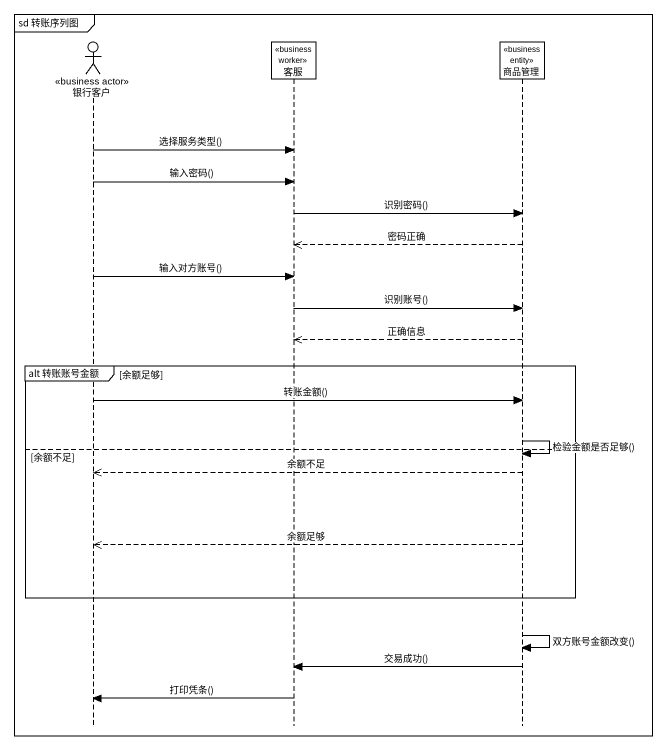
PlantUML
@startuml
mainframe sd 转账序列图
hide footbox
actor 银行客户 <<business actor>>
participant 客服 <<business worker>>
participant 商品管理 <<business entity>>

银行客户 -> 客服 : 选择服务类型()
银行客户 -> 客服 : 输入密码()
客服 -> 商品管理 : 识别密码()
商品管理 -->> 客服 : 密码正确
银行客户 -> 客服 : 输入对方账号()
客服 -> 商品管理 : 识别账号()
商品管理 -->> 客服 : 正确信息
group alt 转账账号金额 [余额足够]
  银行客户 -> 商品管理 : 转账金额()
  商品管理 -> 商品管理 : 检验金额是否足够()
else 余额不足
  商品管理 -->> 银行客户 : 余额不足
  商品管理 -->> 银行客户 : 余额足够
end
商品管理 -> 商品管理 : 双方账号金额改变()
商品管理 -> 客服 : 交易成功()
客服 -> 银行客户 : 打印凭条()
@enduml
